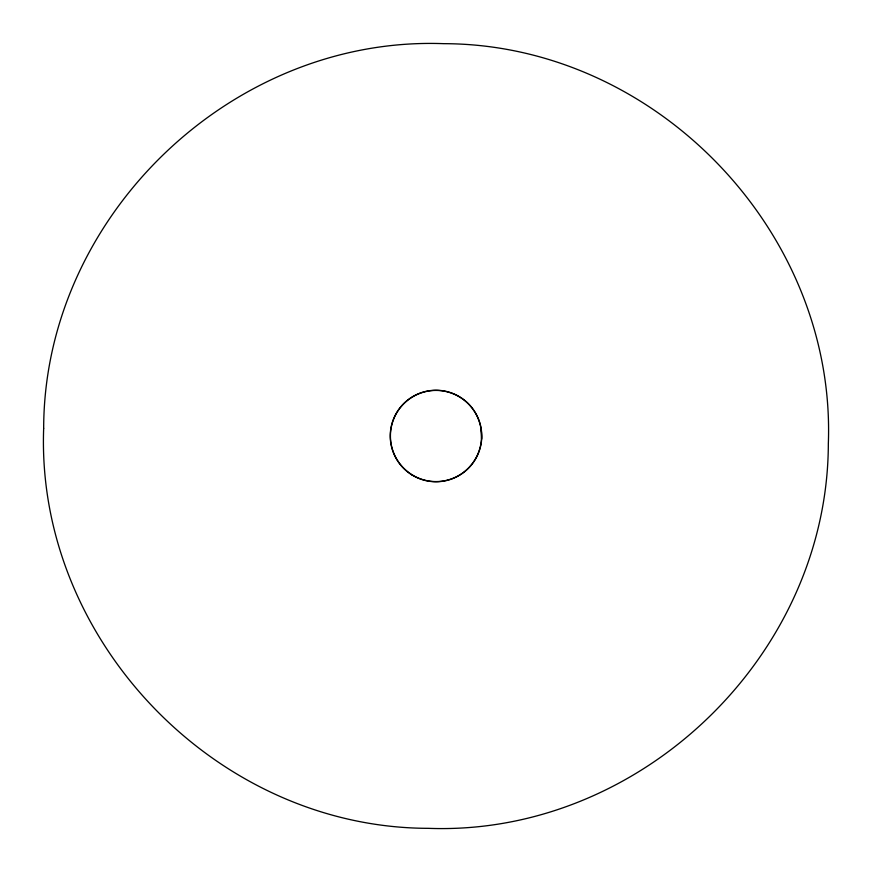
<?xml version="1.0" encoding="UTF-8"?>
<svg xmlns="http://www.w3.org/2000/svg" width="872" height="872" viewBox="0 0 872 872"><rect width="100%" height="100%" fill="white"/><g stroke="black" fill="none" stroke-linecap="round" stroke-linejoin="round"><path stroke-width="1.31" d="M481.126 428.959L481.562 439.085M43.665 428.326C35.774 640.07 216.55 827.931 428.326 828.335C640.07 836.226 827.931 655.45 828.335 443.674C836.226 231.93 655.45 44.069 443.674 43.665C231.93 35.774 44.069 216.55 43.665 428.326M412.053 475A45.769 45.769 0 0 0 481.747 437.232A45.769 45.769 0 0 0 414.2 395.768A45.769 45.769 0 0 0 412.053 475M412.598 475.12A45.584 45.584 0 0 0 481.584 436.709A45.584 45.584 0 0 0 413.829 396.171A45.584 45.584 0 0 0 412.598 475.12"/></g></svg>
